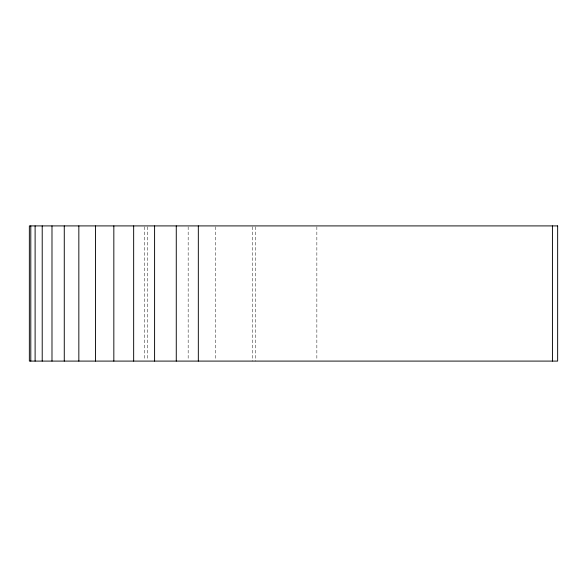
<?xml version="1.0" encoding="UTF-8"?>
<svg xmlns="http://www.w3.org/2000/svg" width="587" height="587" viewBox="0 0 587 587"><rect width="100%" height="100%" fill="white"/><g stroke="black" fill="none" stroke-linecap="round" stroke-linejoin="round"><path stroke-width="0.44" stroke-dasharray="2.94 2.2" d="M316.855 226.824L316.855 360.176M255.25 226.824L255.25 361.093M252.395 226.824L252.395 361.093M215.224 226.824L215.224 360.176M188.163 226.824L188.163 360.176M147.63 226.824L147.63 360.176M144.255 226.824L144.255 360.176"/><path stroke-width="0.88" d="M552.426 225.907L552.426 361.093M198.325 225.907L198.325 361.093M176.269 225.907L176.269 361.093M154.594 225.907L154.594 361.093M133.66 225.907L133.66 361.093M113.834 225.907L113.834 361.093M95.461 225.907L95.461 361.093M78.841 225.907L78.841 361.093M64.269 225.907L64.269 361.093M51.986 225.907L51.986 361.093M42.213 225.907L42.213 361.093M35.11 225.907L35.11 361.093M30.795 225.907L30.795 361.093M557.65 225.907L29.35 225.907L29.35 361.093L557.65 361.093L557.65 225.907"/></g></svg>
